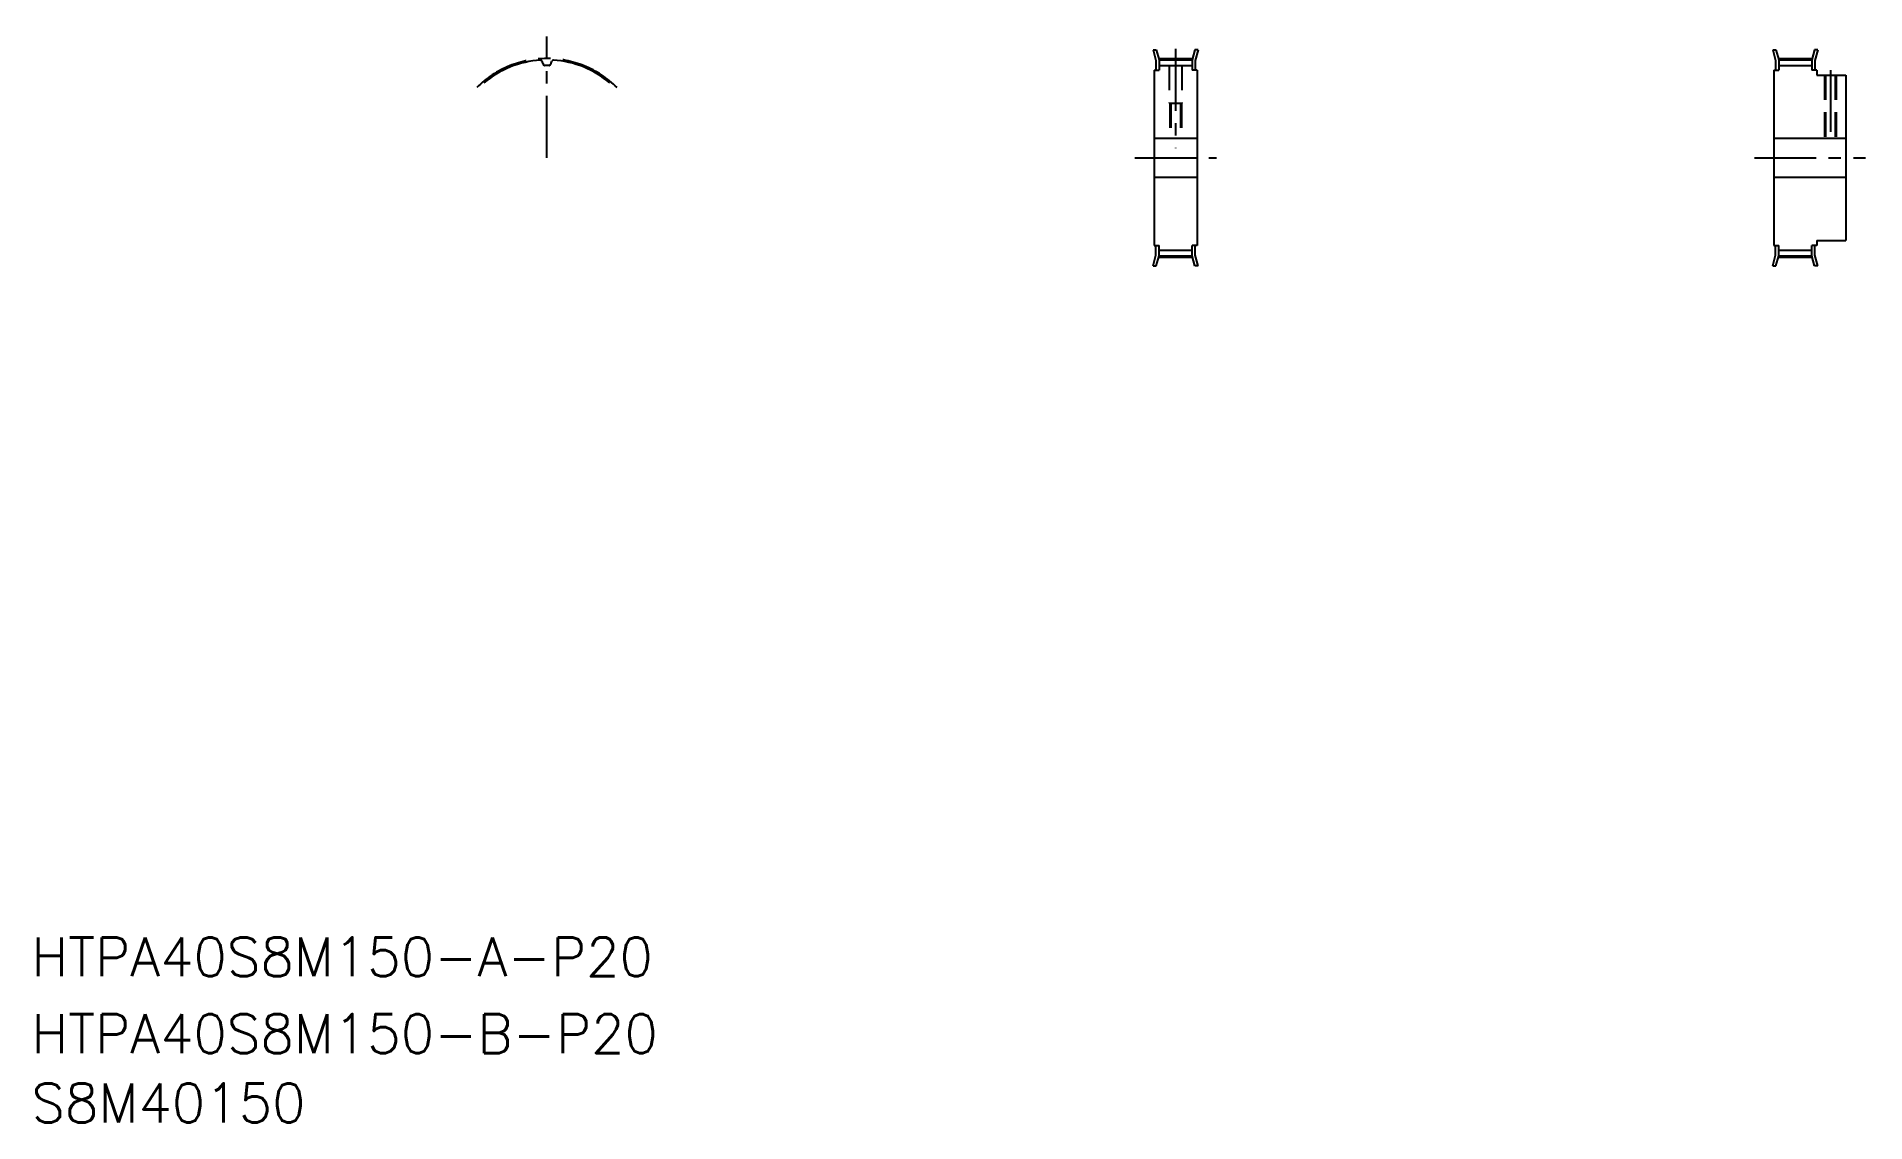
# Model space of a CAD drawing. Extents: x 53 to 991, y 50 to 607.
import ezdxf

# ---------------------------------------------------------------- set-up
doc = ezdxf.new("R2010")
doc.units = 0
doc.linetypes.add('CENTER', pattern=[50.8, 31.75, -6.35, 6.35, -6.35])
doc.linetypes.add('DASHED', pattern=[19.05, 12.7, -6.35])
doc.layers.get('0').update_dxf_attribs({"linetype": 'CONTINUOUS'})
doc.layers.add('CENTER', color=1, linetype='CENTER')
doc.styles.get("Standard").update_dxf_attribs({"font": 'txt', "bigfont": 'BIGFONT'})

msp = doc.modelspace()

# ---------------------------------------------------------------- linework, layer by layer
at = {"color": 7, "linetype": 'CONTINUOUS'}
for p, q in [((625.56, 600.62), (627.03, 595.15)), ((625.56, 600.62), (627.22, 600.62)), ((627.03, 595.15), (627.03, 590.12)), ((627.22, 600.62), (628.63, 595.36)), ((628.63, 595.36), (628.63, 590.12)), ((628.63, 595.36), (645.63, 595.36)), ((628.63, 592.53), (645.63, 592.53)), ((647.04, 600.62), (645.63, 595.36)), ((645.63, 595.36), (645.63, 590.12)), ((648.69, 600.62), (647.04, 600.62)), ((648.69, 600.62), (647.23, 595.15)), ((647.23, 595.15), (647.23, 590.12)), ((943.56, 600.62), (945.22, 600.62)), ((943.56, 600.62), (945.03, 595.15)), ((945.03, 595.15), (945.03, 590.12)), ((945.22, 600.62), (946.63, 595.36)), ((946.63, 595.36), (946.63, 590.12)), ((946.63, 595.36), (963.63, 595.36)), ((946.63, 592.53), (963.63, 592.53)), ((965.04, 600.62), (963.63, 595.36)), ((963.63, 595.36), (963.63, 590.12)), ((966.69, 600.62), (965.04, 600.62)), ((966.69, 600.62), (965.23, 595.15)), ((965.23, 595.15), (965.23, 590.12)), ((626.13, 590.12), (626.13, 500.12)), ((626.13, 590.12), (628.63, 590.12)), ((648.13, 590.12), (645.63, 590.12)), ((648.13, 590.12), (648.13, 500.12)), ((944.13, 590.12), (944.13, 500.12)), ((944.13, 590.12), (946.63, 590.12)), ((966.13, 590.12), (963.63, 590.12)), ((966.13, 590.12), (966.13, 587.62)), ((966.13, 587.62), (981.13, 587.62)), ((981.13, 587.62), (981.13, 502.62)), ((944.13, 567.62), (944.13, 567.62)), ((626.13, 555.12), (648.13, 555.12)), ((944.13, 555.12), (981.13, 555.12)), ((944.13, 545.12), (944.13, 545.12)), ((626.13, 535.12), (648.13, 535.12)), ((944.13, 535.12), (981.13, 535.12)), ((626.13, 500.12), (628.63, 500.12)), ((627.03, 495.08), (627.03, 500.12)), ((628.63, 494.87), (628.63, 500.12)), ((628.63, 497.7), (645.63, 497.7)), ((648.13, 500.12), (645.63, 500.12)), ((645.63, 494.87), (645.63, 500.12)), ((647.23, 495.08), (647.23, 500.12)), ((944.13, 500.12), (946.63, 500.12)), ((945.03, 495.08), (945.03, 500.12)), ((946.63, 494.87), (946.63, 500.12)), ((946.63, 497.7), (963.63, 497.7)), ((963.63, 494.87), (963.63, 500.12)), ((966.13, 500.12), (963.63, 500.12)), ((965.23, 495.08), (965.23, 500.12)), ((966.13, 502.62), (981.13, 502.62)), ((966.13, 502.62), (966.13, 500.12)), ((625.56, 489.62), (627.03, 495.08)), ((625.56, 489.62), (627.22, 489.62)), ((627.22, 489.62), (628.63, 494.87)), ((628.63, 494.87), (645.63, 494.87)), ((647.04, 489.62), (645.63, 494.87)), ((648.69, 489.62), (647.04, 489.62)), ((648.69, 489.62), (647.23, 495.08)), ((943.56, 489.62), (945.03, 495.08)), ((943.56, 489.62), (945.22, 489.62)), ((945.22, 489.62), (946.63, 494.87)), ((946.63, 494.87), (963.63, 494.87)), ((965.04, 489.62), (963.63, 494.87)), ((966.69, 489.62), (965.04, 489.62)), ((966.69, 489.62), (965.23, 495.08))]:
    msp.add_line(p, q, dxfattribs=at)
at = {"color": 3, "linetype": 'DASHED'}
for p, q in [((633.88, 592.53), (633.88, 573.12)), ((640.38, 592.53), (640.38, 573.12)), ((970.13, 587.62), (970.13, 555.12)), ((970.67, 587.62), (970.67, 555.12)), ((975.59, 587.62), (975.59, 555.12)), ((976.13, 587.62), (976.13, 555.12)), ((633.88, 573.12), (640.38, 573.12)), ((634.13, 573.12), (634.13, 555.12)), ((634.67, 573.12), (634.67, 555.12)), ((639.59, 573.12), (639.59, 555.12)), ((640.13, 573.12), (640.13, 555.12))]:
    msp.add_line(p, q, dxfattribs=at)
at = {"color": 7, "linetype": 'CONTINUOUS'}
for centre, radius, start, end in [((314.46, 545.12), 50.24, 93.78451, 130), ((311.19, 594.5), 0.75, 14.13564, 93.78451), ((317.06, 595.98), 5.3, 194.13564, 218.72311), ((313.24, 592.92), 0.4, 218.72311, 271.46553), ((314.46, 545.12), 47.41, 90, 91.46553), ((314.46, 545.12), 47.41, 88.53447, 90), ((315.68, 592.92), 0.4, 268.53447, 321.27689), ((311.86, 595.98), 5.3, 321.27689, 345.86436), ((317.73, 594.5), 0.75, 86.21549, 165.86436), ((314.46, 545.12), 50.24, 50, 86.21549)]:
    msp.add_arc(centre, radius, start, end, dxfattribs=at)
at = {"layer": 'CENTER', "color": 1, "linetype": 'CENTER'}
for p, q in [((314.46, 545.12), (314.46, 607.35)), ((637.13, 601.05), (637.13, 550.12)), ((628.63, 596.05), (645.63, 596.05)), ((946.63, 596.05), (963.63, 596.05)), ((973.13, 590.12), (973.13, 552.62)), ((616.13, 545.12), (658.13, 545.12)), ((934.13, 545.12), (991.13, 545.12)), ((628.63, 494.19), (645.63, 494.19)), ((946.63, 494.19), (963.63, 494.19))]:
    msp.add_line(p, q, dxfattribs=at)
msp.add_arc((314.46, 545.12), 50.93, 45, 135, dxfattribs=at)

# ---------------------------------------------------------------- texts
at = {"color": 7, "linetype": 'CONTINUOUS'}
for s, p in [('HTPA40S8M150-A-P20', (50, 125)), ('HTPA40S8M150-B-P20', (50, 85.57)), ('S8M40150', (50, 50))]:
    msp.add_text(s, height=20, dxfattribs=at).set_placement(p)

doc.saveas('drawing.dxf')
